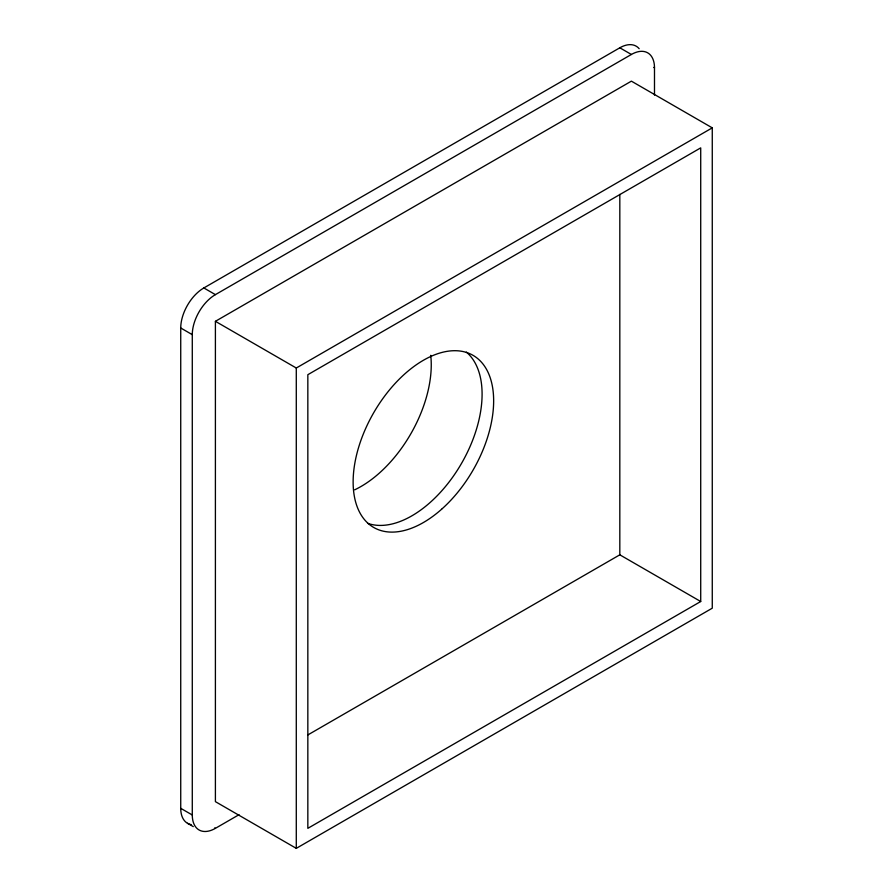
<?xml version="1.0" encoding="UTF-8"?>
<svg xmlns="http://www.w3.org/2000/svg" width="893" height="893" viewBox="0 0 893 893"><rect width="100%" height="100%" fill="white"/><g stroke="black" fill="none" stroke-linecap="round" stroke-linejoin="round"><path stroke-width="1.34" d="M191.202 824.619A32.684 18.865 -60 0 1 180.732 808.321L180.732 327.988A32.684 18.865 -60 0 1 203.85 287.959L619.82 47.798A32.684 18.865 -60 0 1 639.165 48.713M239.034 814.695L215.403 828.336A32.684 18.865 -60 0 1 192.285 814.996L192.285 334.663A32.684 18.865 -60 0 1 215.403 294.634L631.384 54.473A32.684 18.865 -60 0 1 654.491 67.812L654.491 95.105M215.403 321.313L631.384 81.151L712.268 127.855L712.268 608.189L296.286 848.35L215.403 801.646L215.403 321.313L296.286 368.016L712.268 127.855M307.694 735.017L619.82 554.821L700.715 601.514L700.715 147.87L307.839 374.692L307.839 828.336L700.715 601.514M619.82 47.798L631.384 54.473M653.765 67.399L654.491 67.812M203.85 287.959L215.403 294.634M180.732 327.988L192.285 334.663M180.732 808.321L192.285 814.996M214.677 827.923L215.403 828.336M187.508 823.279L193.279 826.617M619.82 194.406L619.82 554.821M296.286 368.016L296.286 848.35M466.38 352.11A99.357 57.364 -60 0 1 461.514 463.411A99.357 57.364 -60 0 1 367.559 523.276M430.739 355.325A99.357 57.364 -60 0 1 354.677 489.822M441.577 509.267A99.357 57.364 -60 0 0 473.067 355.358A99.357 57.364 -60 0 0 355.526 459.582A99.357 57.364 -60 0 0 441.577 509.267"/></g></svg>
